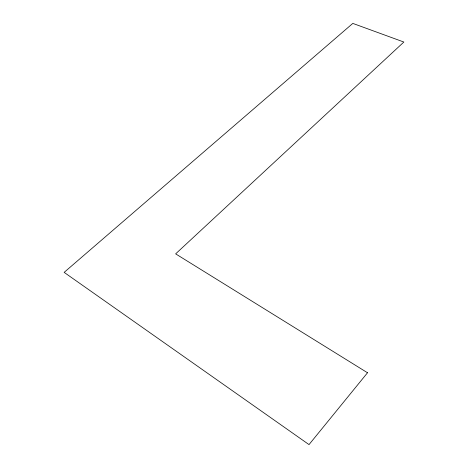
<?xml version="1.0" encoding="UTF-8"?>
<svg xmlns="http://www.w3.org/2000/svg" width="468" height="468" viewBox="0 0 468 468"><rect width="100%" height="100%" fill="white"/><g stroke="black" fill="none" stroke-linecap="round" stroke-linejoin="round"><path stroke-width="0.7" d="M367.515 372.762L309.02 444.6L64.145 272.37L352.808 23.4L403.855 42.032L175.64 253.861L367.515 372.762"/></g></svg>
